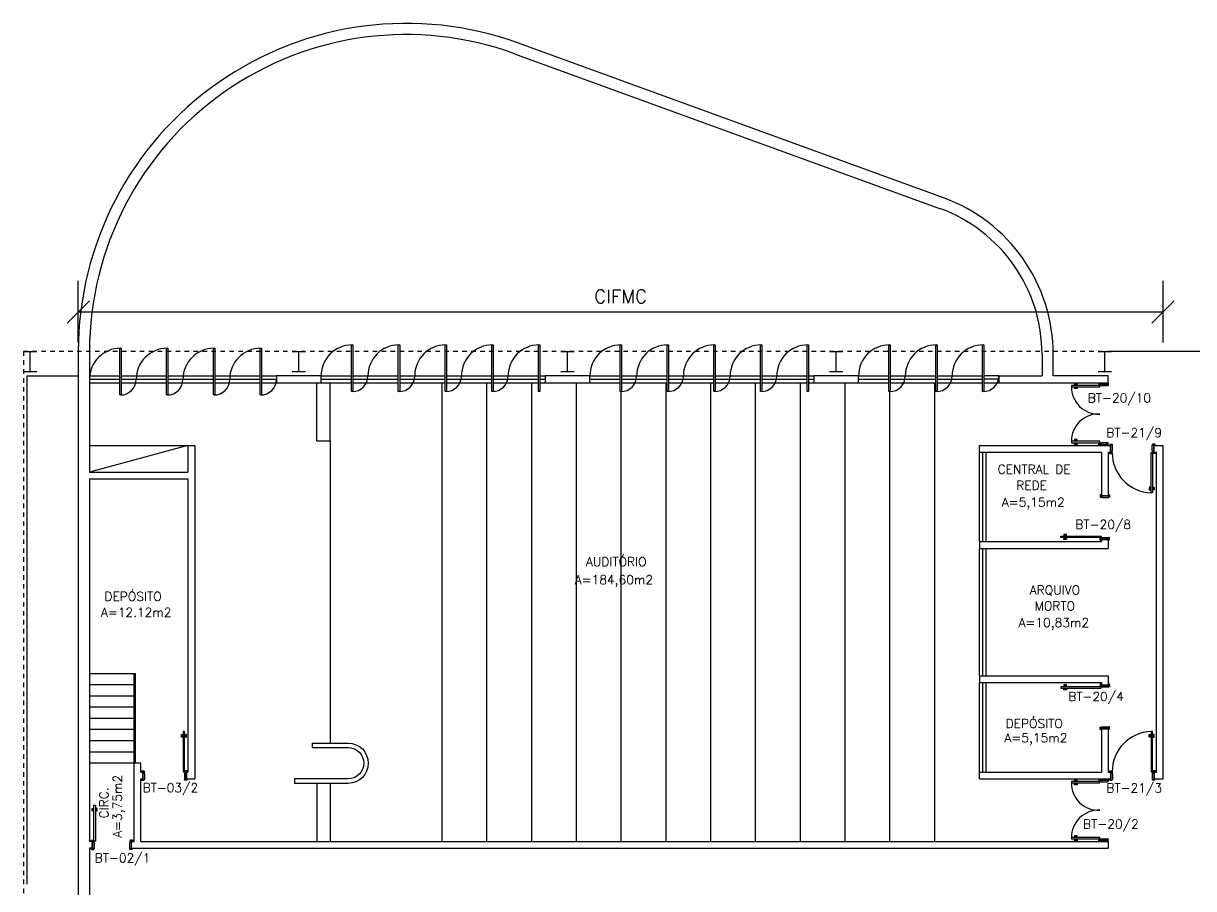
# Model space of a CAD drawing. Extents: x -33.4 to 46.7, y 3.2 to 48.6.
# Drawn here: x -31.75 to -5.62, y 29.24 to 48.56 of the extents above; entities that cross this region are included whole.
import ezdxf

# ---------------------------------------------------------------- set-up
doc = ezdxf.new("R2010")
doc.units = 0
doc.header["$LTSCALE"] = 0.01
doc.header["$MEASUREMENT"] = 0
doc.header["$PDMODE"] = 34
doc.linetypes.add('DASHED', pattern=[0.75, 0.5, -0.25])
doc.linetypes.add('HIDDEN', pattern=[0.375, 0.25, -0.125])
doc.layers.get('0').update_dxf_attribs({"linetype": 'CONTINUOUS'})
doc.layers.get('Defpoints').update_dxf_attribs({"linetype": 'CONTINUOUS'})
for name, color, linetype in [('1', 1, 'CONTINUOUS'), ('2', 2, 'CONTINUOUS'), ('3', 2, 'CONTINUOUS'), ('ALV', 2, 'CONTINUOUS'), ('AREA', 2, 'CONTINUOUS'), ('ENDEREÇO_NOVO', 2, 'CONTINUOUS'), ('ESTR', 9, 'CONTINUOUS'), ('PISO', 1, 'CONTINUOUS'), ('PROJ', 1, 'HIDDEN'), ('SOLEIRA', 1, 'CONTINUOUS'), ('TEXTO', 2, 'CONTINUOUS')]:
    doc.layers.add(name, color=color, linetype=linetype)
doc.styles.add('UNB-100', font='simplex.shx', dxfattribs={"height": 0.2})
doc.styles.add('UNB1-100', font='simplex.shx', dxfattribs={"height": 0.3})
doc.dimstyles.new('1-600', dxfattribs={"dimtxt": 0.3, "dimasz": 0.5, "dimexe": 0.7, "dimexo": 0.2, "dimgap": 0.2, "dimtad": 1, "dimdec": 0, "dimzin": 4, "dimdsep": 46, "dimlunit": 6, "dimtxsty": 'UNB1-100', "dimblk": 'OBLIQUE', "dimcen": 0, "dimclrd": 2, "dimclre": 2, "dimclrt": 2, "dimadec": 0, "dimazin": 0, "dimtfac": 1, "dimtdec": 0, "dimtmove": 2, "dimatfit": 3, "dimldrblk": 'NONE', "dimfxl": 0, "dimtolj": 1, "dimtzin": 0, "dimarcsym": 0})

# ---------------------------------------------------------------- blocks, each defined once
blk = doc.blocks.new('PILAR')
at = {"layer": 'ALV'}
for p, q in [((-0.15, 0.225), (0.15, 0.225)), ((0, 0.225), (0, -0.225)), ((-0.15, -0.225), (0.15, -0.225))]:
    blk.add_line(p, q, dxfattribs=at)
blk = doc.blocks.new('PORTA-80')
for p, q in [((-88.2, 89), (-85.9, 89)), ((-88.2, 83.5), (-88.2, 89)), ((-85.9, 83.5), (-88.2, 83.5)), ((-85.9, 89), (-85.9, 83.5)), ((-84, 16), (-84, 96)), ((-84, 96), (-81, 96)), ((-81, 96), (-81, 16)), ((-76.8, 89), (-79.1, 89)), ((-79.1, 89), (-79.1, 83.5)), ((-79.1, 83.5), (-76.8, 83.5)), ((-76.8, 83.5), (-76.8, 89)), ((-90, 18), (-84.5, 18)), ((-90, 18), (-90, 16)), ((-90, 16), (-84, 16)), ((-87, 16), (-87, -1)), ((-84.5, 18), (-84.5, 16)), ((-81, 16), (-84, 16)), ((-84, 16), (-84, 12)), ((-84, 12), (-83.5, 12)), ((-83.5, 12), (-83.5, 7.5)), ((-83.5, 7.5), (-83.5, -1)), ((-4.5, 12), (-4.5, 7.5)), ((-4, 12), (-4.5, 12)), ((-4.5, 7.5), (-4.5, -1)), ((2, 16), (-4, 16)), ((-4, 16), (-4, 12)), ((2, 18), (-3.5, 18)), ((-3.5, 18), (-3.5, 16)), ((-1, 16), (-1, -1)), ((2, 18), (2, 16)), ((-89.5, -1), (-83.5, -1)), ((-89.5, -3), (-89.5, -1)), ((-89.5, -3), (-84, -3)), ((-84, -3), (-84, -1)), ((1.5, -1), (-4.5, -1)), ((1.5, -1), (-4.5, -1)), ((-4, -3), (-4, -1)), ((1.5, -3), (-4, -3)), ((1.5, -3), (1.5, -1))]:
    blk.add_line(p, q)
blk = doc.blocks.new('PORTA-90')
for p, q in [((-98.2, 84), (-95.9, 84)), ((-98.2, 78.5), (-98.2, 84)), ((-95.9, 78.5), (-98.2, 78.5)), ((-95.9, 84), (-95.9, 78.5)), ((-94, 1), (-94, 91)), ((-94, 91), (-91, 91)), ((-91, 91), (-91, 1)), ((-86.8, 84), (-89.1, 84)), ((-89.1, 84), (-89.1, 78.5)), ((-89.1, 78.5), (-86.8, 78.5)), ((-86.8, 78.5), (-86.8, 84)), ((-100, 3), (-100, 1)), ((-100, 3), (-94.5, 3)), ((-100, 1), (-94, 1)), ((-97, 1), (-97, -16)), ((-94.5, 3), (-94.5, 1)), ((-94, 1), (-94, -3)), ((-91, 1), (-94, 1)), ((2, 1), (-4, 1)), ((-4, 1), (-4, -3)), ((2, 3), (-3.5, 3)), ((-3.5, 3), (-3.5, 1)), ((-1, 1), (-1, -16)), ((2, 3), (2, 1)), ((-99.5, -18), (-99.5, -16)), ((-99.5, -16), (-93.5, -16)), ((-99.5, -18), (-94, -18)), ((-94, -3), (-93.5, -3)), ((-94, -18), (-94, -16)), ((-93.5, -3), (-93.5, -7.5)), ((-93.5, -7.5), (-93.5, -16)), ((-4.5, -3), (-4.5, -7.5)), ((-4, -3), (-4.5, -3)), ((-4.5, -7.5), (-4.5, -16)), ((1.5, -16), (-4.5, -16)), ((1.5, -16), (-4.5, -16)), ((-4, -18), (-4, -16)), ((1.5, -18), (-4, -18)), ((1.5, -18), (1.5, -16))]:
    blk.add_line(p, q)
blk = doc.blocks.new('_Oblique')
at = {"color": 0, "linetype": 'ByBlock', "lineweight": -2}
blk.add_line((-0.5, -0.5), (0.5, 0.5), dxfattribs=at)
blk = doc.blocks.new('*D16')
at = {"layer": 'AREA', "color": 2, "lineweight": -2}
for p, q in [((-30.522, 41.436), (-30.522, 42.813)), ((-6.297, 41.436), (-6.297, 42.813)), ((-6.297, 42.113), (-30.522, 42.113))]:
    blk.add_line(p, q, dxfattribs=at)
at = {"layer": 'Defpoints', "color": 0}
for p in [(-30.522, 42.113), (-30.522, 41.236), (-6.297, 41.236)]:
    blk.add_point(p, dxfattribs=at)
at = {"layer": 'AREA', "color": 2, "lineweight": -2, "xscale": 0.5, "yscale": 0.5, "zscale": 0.5, "rotation": 180}
blk.add_blockref('_Oblique', (-30.522, 42.113), dxfattribs=at)
at = {"layer": 'AREA', "color": 2, "lineweight": -2, "xscale": 0.5, "yscale": 0.5, "zscale": 0.5}
blk.add_blockref('_Oblique', (-6.297, 42.113), dxfattribs=at)
at = {"layer": 'AREA', "color": 2, "insert": (-18.41, 42.463), "char_height": 0.3, "attachment_point": 5, "style": 'UNB1-100'}
blk.add_mtext('\\A1;CIFMC', dxfattribs=at)
blk = doc.blocks.new('_NONE')
at = {"color": 0, "linetype": 'ByBlock'}
blk.add_circle((0, 0), 0.25, dxfattribs=at)

msp = doc.modelspace()

# ---------------------------------------------------------------- linework, layer by layer
at = {"layer": '1'}
for p, q in [((-30.272, 40.686), (-29.594, 40.686)), ((-30.272, 40.611), (-29.594, 40.611)), ((-30.272, 40.536), (-29.594, 40.536)), ((-29.564, 40.686), (-28.55, 40.686)), ((-29.564, 40.611), (-28.55, 40.611)), ((-29.564, 40.536), (-28.55, 40.536)), ((-28.52, 40.686), (-27.506, 40.686)), ((-28.52, 40.611), (-27.506, 40.611)), ((-28.52, 40.536), (-27.506, 40.536)), ((-27.476, 40.686), (-26.462, 40.686)), ((-27.476, 40.611), (-26.462, 40.611)), ((-27.476, 40.536), (-26.462, 40.536)), ((-26.432, 40.686), (-26.097, 40.686)), ((-26.432, 40.611), (-26.097, 40.611)), ((-26.432, 40.536), (-26.097, 40.536)), ((-25.197, 39.236), (-25.197, 40.536)), ((-25.097, 40.686), (-24.419, 40.686)), ((-25.097, 40.611), (-24.419, 40.611)), ((-25.097, 40.536), (-24.419, 40.536)), ((-24.897, 39.236), (-24.897, 40.536)), ((-24.389, 40.686), (-23.375, 40.686)), ((-24.389, 40.611), (-23.375, 40.611)), ((-24.389, 40.536), (-23.375, 40.536)), ((-23.345, 40.686), (-22.331, 40.686)), ((-23.345, 40.611), (-22.331, 40.611)), ((-23.345, 40.536), (-22.331, 40.536)), ((-22.397, 30.286), (-22.397, 40.536)), ((-22.301, 40.686), (-21.287, 40.686)), ((-22.301, 40.611), (-21.287, 40.611)), ((-22.301, 40.536), (-21.287, 40.536)), ((-21.397, 30.286), (-21.397, 40.536)), ((-21.257, 40.686), (-20.244, 40.686)), ((-21.257, 40.611), (-20.244, 40.611)), ((-21.257, 40.536), (-20.244, 40.536)), ((-20.397, 30.286), (-20.397, 40.536)), ((-20.214, 40.686), (-20.097, 40.686)), ((-20.214, 40.611), (-20.097, 40.611)), ((-20.214, 40.536), (-20.097, 40.536)), ((-19.397, 30.286), (-19.397, 40.536)), ((-19.097, 40.686), (-18.419, 40.686)), ((-19.097, 40.611), (-18.419, 40.611)), ((-19.097, 40.536), (-18.419, 40.536)), ((-18.389, 40.686), (-17.375, 40.686)), ((-18.389, 40.611), (-17.375, 40.611)), ((-18.389, 40.536), (-17.375, 40.536)), ((-17.397, 30.286), (-17.397, 40.536)), ((-17.345, 40.686), (-16.331, 40.686)), ((-17.345, 40.611), (-16.331, 40.611)), ((-17.345, 40.536), (-16.331, 40.536)), ((-16.397, 30.286), (-16.397, 40.536)), ((-16.301, 40.686), (-15.287, 40.686)), ((-16.301, 40.611), (-15.287, 40.611)), ((-16.301, 40.536), (-15.287, 40.536)), ((-15.397, 30.286), (-15.397, 40.536)), ((-15.257, 40.686), (-14.244, 40.686)), ((-15.257, 40.611), (-14.244, 40.611)), ((-15.257, 40.536), (-14.244, 40.536)), ((-14.397, 30.286), (-14.397, 40.536)), ((-14.214, 40.686), (-14.097, 40.686)), ((-14.214, 40.611), (-14.097, 40.611)), ((-14.214, 40.536), (-14.097, 40.536)), ((-13.397, 30.286), (-13.397, 40.536)), ((-13.097, 40.686), (-12.419, 40.686)), ((-13.097, 40.611), (-12.419, 40.611)), ((-13.097, 40.536), (-12.419, 40.536)), ((-12.389, 40.686), (-11.375, 40.686)), ((-12.389, 40.611), (-11.375, 40.611)), ((-12.389, 40.536), (-11.375, 40.536)), ((-11.397, 30.286), (-11.397, 40.536)), ((-11.345, 40.686), (-10.331, 40.686)), ((-11.345, 40.611), (-10.331, 40.611)), ((-11.345, 40.536), (-10.331, 40.536)), ((-9.966, 40.686), (-10.301, 40.686)), ((-9.966, 40.611), (-10.301, 40.611)), ((-18.397, 30.286), (-18.397, 40.336)), ((-12.397, 30.286), (-12.397, 40.336)), ((-25.197, 39.236), (-24.897, 39.236)), ((-24.897, 39.236), (-24.897, 32.486)), ((-28.072, 39.136), (-30.272, 38.536)), ((-25.197, 31.586), (-25.197, 30.286)), ((-24.897, 31.586), (-24.897, 30.286))]:
    msp.add_line(p, q, dxfattribs=at)
for centre, radius, start, end in [((-29.579, 40.611), 0.694, 90, 180), ((-28.535, 40.611), 0.694, 90, 180), ((-27.491, 40.611), 0.694, 90, 180), ((-26.447, 40.611), 0.694, 90, 180), ((-24.404, 40.686), 0.694, 90, 180), ((-23.36, 40.686), 0.694, 90, 180), ((-22.316, 40.686), 0.694, 90, 180), ((-21.272, 40.686), 0.694, 90, 180), ((-20.229, 40.686), 0.694, 90, 180), ((-18.404, 40.686), 0.694, 90, 180), ((-17.36, 40.686), 0.694, 90, 180), ((-16.316, 40.686), 0.694, 90, 180), ((-15.272, 40.686), 0.694, 90, 180), ((-14.229, 40.686), 0.694, 90, 180), ((-12.404, 40.686), 0.694, 90, 180), ((-11.36, 40.686), 0.694, 90, 180), ((-10.316, 40.686), 0.694, 90, 180), ((-29.579, 40.611), 0.35, 270, 0), ((-28.535, 40.611), 0.35, 270, 0), ((-27.491, 40.611), 0.35, 270, 0), ((-26.447, 40.611), 0.35, 270, 0), ((-24.404, 40.686), 0.35, 270, 0), ((-23.36, 40.686), 0.35, 270, 0), ((-22.316, 40.686), 0.35, 270, 0), ((-21.272, 40.686), 0.35, 270, 0), ((-18.404, 40.686), 0.35, 270, 0), ((-17.36, 40.686), 0.35, 270, 0), ((-16.316, 40.686), 0.35, 270, 0), ((-15.272, 40.686), 0.35, 270, 0), ((-12.404, 40.686), 0.35, 270, 0), ((-11.36, 40.686), 0.35, 270, 0), ((-10.316, 40.686), 0.35, 270, 0)]:
    msp.add_arc(centre, radius, start, end, dxfattribs=at)
at = {"layer": '2'}
for p, q in [((-30.272, 39.136), (-28.072, 39.136)), ((-10.397, 36.986), (-10.397, 38.986)), ((-10.322, 36.986), (-10.322, 38.986)), ((-10.247, 36.986), (-10.247, 38.986)), ((-10.397, 33.986), (-10.397, 36.836)), ((-10.322, 33.986), (-10.322, 36.836)), ((-10.247, 33.986), (-10.247, 36.836)), ((-10.397, 31.836), (-10.397, 33.836)), ((-10.322, 31.836), (-10.322, 33.836)), ((-10.247, 31.836), (-10.247, 33.836)), ((-25.297, 32.486), (-25.297, 32.386)), ((-25.697, 31.686), (-25.697, 31.586))]:
    msp.add_line(p, q, dxfattribs=at)
for points in [[(-25.297, 32.486), (-24.497, 32.486, -1), (-24.497, 31.586), (-25.697, 31.586)], [(-25.297, 32.386), (-24.497, 32.386, -1), (-24.497, 31.686), (-25.697, 31.686)]]:
    msp.add_lwpolyline(points, format="xyb", dxfattribs=at)
at = {"layer": '3'}
for p, q in [((-8.272, 40.518), (-8.272, 40.495)), ((-8.217, 40.518), (-8.272, 40.518)), ((-8.217, 40.495), (-8.217, 40.518)), ((-7.732, 40.536), (-7.712, 40.536)), ((-7.732, 40.536), (-7.732, 40.481)), ((-7.712, 40.536), (-7.712, 40.476)), ((-7.712, 40.506), (-7.542, 40.506)), ((-7.522, 40.531), (-7.542, 40.531)), ((-7.542, 40.531), (-7.542, 40.471)), ((-7.522, 40.531), (-7.522, 40.476)), ((-7.712, 40.476), (-8.342, 40.476)), ((-8.342, 40.476), (-8.342, 40.446)), ((-8.342, 40.446), (-7.712, 40.446)), ((-8.272, 40.495), (-8.217, 40.495)), ((-8.272, 40.404), (-8.272, 40.427)), ((-8.272, 40.427), (-8.217, 40.427)), ((-8.217, 40.404), (-8.272, 40.404)), ((-8.217, 40.427), (-8.217, 40.404)), ((-7.732, 40.481), (-7.712, 40.481)), ((-7.712, 40.476), (-7.672, 40.476)), ((-7.712, 40.446), (-7.712, 40.476)), ((-7.672, 40.476), (-7.672, 40.471)), ((-7.672, 40.471), (-7.627, 40.471)), ((-7.627, 40.471), (-7.542, 40.471)), ((-7.522, 40.476), (-7.542, 40.476)), ((-8.342, 39.226), (-8.342, 39.196)), ((-7.712, 39.226), (-8.342, 39.226)), ((-8.272, 39.268), (-8.272, 39.245)), ((-8.217, 39.268), (-8.272, 39.268)), ((-8.272, 39.245), (-8.217, 39.245)), ((-8.217, 39.245), (-8.217, 39.268)), ((-7.712, 39.196), (-7.712, 39.226)), ((-7.672, 39.201), (-7.627, 39.201)), ((-7.672, 39.196), (-7.672, 39.201)), ((-7.627, 39.201), (-7.542, 39.201)), ((-7.542, 39.141), (-7.542, 39.201)), ((-7.542, 39.141), (-7.542, 39.201)), ((-8.342, 39.196), (-7.712, 39.196)), ((-8.272, 39.154), (-8.272, 39.177)), ((-8.272, 39.177), (-8.217, 39.177)), ((-8.217, 39.154), (-8.272, 39.154)), ((-8.217, 39.177), (-8.217, 39.154)), ((-7.732, 39.136), (-7.732, 39.191)), ((-7.732, 39.191), (-7.712, 39.191)), ((-7.732, 39.136), (-7.712, 39.136)), ((-7.712, 39.136), (-7.712, 39.196)), ((-7.712, 39.196), (-7.672, 39.196)), ((-7.712, 39.166), (-7.542, 39.166)), ((-7.522, 39.196), (-7.542, 39.196)), ((-7.522, 39.141), (-7.542, 39.141)), ((-7.522, 39.141), (-7.522, 39.196)), ((-7.712, 31.626), (-8.342, 31.626)), ((-8.342, 31.626), (-8.342, 31.596)), ((-8.217, 31.668), (-8.272, 31.668)), ((-8.272, 31.668), (-8.272, 31.645)), ((-8.272, 31.645), (-8.217, 31.645)), ((-8.217, 31.645), (-8.217, 31.668)), ((-7.732, 31.686), (-7.732, 31.631)), ((-7.732, 31.686), (-7.712, 31.686)), ((-7.732, 31.631), (-7.712, 31.631)), ((-7.712, 31.686), (-7.712, 31.626)), ((-7.712, 31.656), (-7.542, 31.656)), ((-7.712, 31.596), (-7.712, 31.626)), ((-7.712, 31.626), (-7.672, 31.626)), ((-7.672, 31.626), (-7.672, 31.621)), ((-7.672, 31.621), (-7.627, 31.621)), ((-7.627, 31.621), (-7.542, 31.621)), ((-7.542, 31.681), (-7.542, 31.621)), ((-7.522, 31.681), (-7.542, 31.681)), ((-7.522, 31.626), (-7.542, 31.626)), ((-7.522, 31.681), (-7.522, 31.626)), ((-8.342, 31.596), (-7.712, 31.596)), ((-8.272, 31.577), (-8.217, 31.577)), ((-8.272, 31.554), (-8.272, 31.577)), ((-8.217, 31.554), (-8.272, 31.554)), ((-8.217, 31.577), (-8.217, 31.554)), ((-7.712, 30.376), (-8.342, 30.376)), ((-8.342, 30.376), (-8.342, 30.346)), ((-8.342, 30.346), (-7.712, 30.346)), ((-8.272, 30.418), (-8.272, 30.395)), ((-8.217, 30.418), (-8.272, 30.418)), ((-8.272, 30.395), (-8.217, 30.395)), ((-8.272, 30.304), (-8.272, 30.327)), ((-8.272, 30.327), (-8.217, 30.327)), ((-8.217, 30.395), (-8.217, 30.418)), ((-8.217, 30.327), (-8.217, 30.304)), ((-7.732, 30.286), (-7.732, 30.341)), ((-7.732, 30.341), (-7.712, 30.341)), ((-7.712, 30.346), (-7.712, 30.376)), ((-7.712, 30.286), (-7.712, 30.346)), ((-7.712, 30.346), (-7.672, 30.346)), ((-7.712, 30.316), (-7.542, 30.316)), ((-7.672, 30.351), (-7.627, 30.351)), ((-7.672, 30.346), (-7.672, 30.351)), ((-7.627, 30.351), (-7.542, 30.351)), ((-7.542, 30.291), (-7.542, 30.351)), ((-7.542, 30.291), (-7.542, 30.351)), ((-7.522, 30.346), (-7.542, 30.346)), ((-7.522, 30.291), (-7.522, 30.346)), ((-8.217, 30.304), (-8.272, 30.304)), ((-7.732, 30.286), (-7.712, 30.286)), ((-7.522, 30.291), (-7.542, 30.291))]:
    msp.add_line(p, q, dxfattribs=at)
for points in [[(-29.594, 40.261), (-29.594, 41.305), (-29.564, 41.305), (-29.564, 40.261)], [(-28.55, 40.261), (-28.55, 41.305), (-28.52, 41.305), (-28.52, 40.261)], [(-27.506, 40.261), (-27.506, 41.305), (-27.476, 41.305), (-27.476, 40.261)], [(-26.462, 40.261), (-26.462, 41.305), (-26.432, 41.305), (-26.432, 40.261)], [(-24.419, 40.336), (-24.419, 41.38), (-24.389, 41.38), (-24.389, 40.336)], [(-23.375, 40.336), (-23.375, 41.38), (-23.345, 41.38), (-23.345, 40.336)], [(-22.331, 40.336), (-22.331, 41.38), (-22.301, 41.38), (-22.301, 40.336)], [(-21.287, 40.336), (-21.287, 41.38), (-21.257, 41.38), (-21.257, 40.336)], [(-20.244, 40.336), (-20.244, 41.38), (-20.214, 41.38), (-20.214, 40.336)], [(-18.419, 40.336), (-18.419, 41.38), (-18.389, 41.38), (-18.389, 40.336)], [(-17.375, 40.336), (-17.375, 41.38), (-17.345, 41.38), (-17.345, 40.336)], [(-16.331, 40.336), (-16.331, 41.38), (-16.301, 41.38), (-16.301, 40.336)], [(-15.287, 40.336), (-15.287, 41.38), (-15.257, 41.38), (-15.257, 40.336)], [(-14.244, 40.336), (-14.244, 41.38), (-14.214, 41.38), (-14.214, 40.336)], [(-12.419, 40.336), (-12.419, 41.38), (-12.389, 41.38), (-12.389, 40.336)], [(-11.375, 40.336), (-11.375, 41.38), (-11.345, 41.38), (-11.345, 40.336)], [(-10.331, 40.336), (-10.331, 41.38), (-10.301, 41.38), (-10.301, 40.336)]]:
    msp.add_lwpolyline(points, close=True, dxfattribs=at)
at = {"layer": 'ALV'}
for p, q in [((-20.778, 47.884), (-11.287, 44.43)), ((-30.272, 41.236), (-30.272, 38.536)), ((-9, 41.164), (-9, 40.686)), ((-9.966, 40.686), (-9, 40.686)), ((-9.966, 40.686), (-9.966, 40.536)), ((-28.072, 39.136), (-28.072, 38.536)), ((-28.072, 39.136), (-27.922, 39.136)), ((-27.922, 39.136), (-27.922, 31.686)), ((-10.397, 39.136), (-7.475, 39.136)), ((-10.397, 38.986), (-10.397, 39.136)), ((-10.397, 38.986), (-7.672, 38.986)), ((-7.672, 38.986), (-7.672, 38.016)), ((-7.522, 38.986), (-7.522, 38.016)), ((-7.522, 38.986), (-7.475, 38.986)), ((-7.475, 38.986), (-7.475, 39.136)), ((-6.495, 38.986), (-6.495, 39.136)), ((-6.495, 39.136), (-6.297, 39.136)), ((-6.495, 38.986), (-6.447, 38.986)), ((-6.447, 36.986), (-6.447, 38.986)), ((-6.297, 31.686), (-6.297, 39.136)), ((-30.272, 38.536), (-28.072, 38.536)), ((-30.272, 38.386), (-28.072, 38.386)), ((-30.272, 38.386), (-30.272, 30.286)), ((-28.072, 38.386), (-28.072, 31.836)), ((-7.672, 38.016), (-7.522, 38.016)), ((-10.397, 36.986), (-7.672, 36.986)), ((-10.397, 36.986), (-10.397, 36.836)), ((-7.672, 37.036), (-7.522, 37.036)), ((-7.672, 37.036), (-7.672, 36.986)), ((-7.522, 37.036), (-7.522, 36.836)), ((-6.447, 31.836), (-6.447, 36.986)), ((-10.397, 36.836), (-7.522, 36.836)), ((-29.242, 34.036), (-30.272, 34.036)), ((-29.272, 32.036), (-29.272, 34.036)), ((-29.242, 32.036), (-29.242, 34.036)), ((-10.397, 33.986), (-7.522, 33.986)), ((-10.397, 33.986), (-10.397, 33.836)), ((-7.522, 33.986), (-7.522, 33.786)), ((-29.272, 33.786), (-30.272, 33.786)), ((-10.397, 33.836), (-7.672, 33.836)), ((-7.672, 33.836), (-7.672, 33.786)), ((-7.672, 33.786), (-7.522, 33.786)), ((-29.272, 33.536), (-30.272, 33.536)), ((-29.272, 33.286), (-30.272, 33.286)), ((-29.272, 33.036), (-30.272, 33.036)), ((-29.272, 32.786), (-30.272, 32.786)), ((-7.672, 32.806), (-7.522, 32.806)), ((-7.672, 32.806), (-7.672, 31.836)), ((-7.522, 32.806), (-7.522, 31.836)), ((-29.272, 32.536), (-30.272, 32.536)), ((-29.272, 32.286), (-30.272, 32.286)), ((-29.272, 32.036), (-30.272, 32.036)), ((-29.272, 30.286), (-29.272, 32.036)), ((-29.122, 32.036), (-29.272, 32.036)), ((-29.122, 31.836), (-29.122, 32.036)), ((-29.122, 31.836), (-29.087, 31.836)), ((-29.122, 31.686), (-29.087, 31.686)), ((-29.122, 30.286), (-29.122, 31.686)), ((-29.087, 31.836), (-29.087, 31.686)), ((-28.107, 31.836), (-28.107, 31.686)), ((-28.107, 31.836), (-28.072, 31.836)), ((-28.107, 31.686), (-27.922, 31.686)), ((-10.397, 31.836), (-7.672, 31.836)), ((-10.397, 31.686), (-10.397, 31.836)), ((-10.397, 31.686), (-7.475, 31.686)), ((-7.522, 31.836), (-7.475, 31.836)), ((-7.475, 31.836), (-7.475, 31.686)), ((-6.495, 31.836), (-6.495, 31.686)), ((-6.495, 31.836), (-6.447, 31.836)), ((-6.495, 31.686), (-6.297, 31.686)), ((-30.212, 30.286), (-30.272, 30.286)), ((-30.212, 30.136), (-30.272, 30.136)), ((-30.272, 30.136), (-30.272, 8.011)), ((-30.212, 30.136), (-30.212, 30.286)), ((-29.332, 30.136), (-29.332, 30.286)), ((-29.332, 30.286), (-29.272, 30.286)), ((-29.332, 30.136), (-7.522, 30.136)), ((-29.122, 30.286), (-7.522, 30.286)), ((-7.522, 30.286), (-7.522, 30.136))]:
    msp.add_line(p, q, dxfattribs=at)
msp.add_lwpolyline([(-10.301, 40.536), (-9.966, 40.536), (-7.522, 40.536), (-7.522, 40.686), (-8.75, 40.686), (-8.75, 41.164, 0.315299), (-11.201, 44.665), (-20.692, 48.119, 0.520567), (-30.522, 41.236), (-30.522, 8.011)], format="xyb", dxfattribs=at)
for points in [[(-26.097, 40.686), (-26.097, 40.536), (-25.097, 40.536), (-25.097, 40.686)], [(-20.097, 40.686), (-20.097, 40.536), (-19.097, 40.536), (-19.097, 40.686)], [(-14.097, 40.686), (-14.097, 40.536), (-13.097, 40.536), (-13.097, 40.686)]]:
    msp.add_lwpolyline(points, close=True, dxfattribs=at)
for centre, radius, start, end in [((-23.197, 41.236), 7.075, 70, 180), ((-12.475, 41.164), 3.475, 0, 70)]:
    msp.add_arc(centre, radius, start, end, dxfattribs=at)
at = {"layer": 'PISO'}
for q in [(-30.522, 40.686), (-31.672, 29.336)]:
    msp.add_line((-31.672, 40.686), q, dxfattribs=at)
msp.add_lwpolyline([(46.403, 41.236), (10.553, 41.236), (10.553, 41.236), (10.553, 41.236), (10.553, 41.236), (-7.447, 41.236)], dxfattribs=at)
at = {"layer": 'PROJ', "linetype": 'DASHED'}
msp.add_lwpolyline([(-31.747, 4.786), (46.553, 4.786), (46.552, 17.257), (16.553, 17.236), (16.553, 28.786), (46.553, 28.786), (46.553, 41.236), (-31.747, 41.236), (-31.747, 28.786), (10.253, 28.786), (10.253, 17.236), (-31.747, 17.236)], close=True, dxfattribs=at)
at = {"layer": 'SOLEIRA'}
for centre, radius, start, end in [((-7.745, 40.432), 0.597, 178.6941, 273.154), ((-7.745, 39.239), 0.597, 86.846, 181.3059), ((-6.535, 38.976), 0.9, 180, 268.0908), ((-6.535, 31.846), 0.9, 91.9092, 180), ((-7.745, 31.582), 0.597, 178.6941, 273.154), ((-7.745, 30.389), 0.597, 86.846, 181.3059)]:
    msp.add_arc(centre, radius, start, end, dxfattribs=at)

# ---------------------------------------------------------------- block references
at = {"layer": '3', "yscale": 0.01, "zscale": 0.01}
for p, xscale, rotation in [((-7.475, 38.986), 0.01, 180), ((-7.672, 38.016), 0.01, 90), ((-7.672, 32.806), -0.01, 90)]:
    msp.add_blockref('PORTA-90', p, dxfattribs=dict(at, xscale=xscale, rotation=rotation))
for name, p, xscale in [('PORTA-90', (-29.087, 31.836), -0.01), ('PORTA-90', (-7.475, 31.836), -0.01), ('PORTA-80', (-29.331, 30.136), 0.01)]:
    msp.add_blockref(name, p, dxfattribs=dict(at, xscale=xscale))
at = {"layer": 'ALV', "xscale": -1, "rotation": 180}
for p in [(-25.597, 41.011), (-19.597, 41.011), (-13.597, 41.011)]:
    msp.add_blockref('PILAR', p, dxfattribs=at)
at = {"layer": 'ESTR', "xscale": -1, "rotation": 180}
for p in [(-31.597, 41.011), (-7.597, 41.011)]:
    msp.add_blockref('PILAR', p, dxfattribs=at)

# ---------------------------------------------------------------- texts
at = {"layer": 'AREA', "style": 'UNB-100'}
for s, p in [('A=5,15m2', (-9.898, 37.767)), ('A=184,60m2', (-19.435, 36.034)), ('A=12.12m2', (-30.017, 35.307)), ('A=10,83m2', (-9.525, 35.077)), ('A=5,15m2', (-9.839, 32.503))]:
    msp.add_text(s, height=0.2, dxfattribs=at).set_placement(p)
msp.add_text('A=3,75m2', height=0.2, rotation=90, dxfattribs=at).set_placement((-29.547, 30.371))
at = {"layer": 'ENDEREÇO_NOVO', "color": 10, "style": 'UNB-100'}
for s, p in [('BT-20/10', (-7.979, 40.095)), ('BT-20/8', (-8.256, 37.269)), ('BT-20/4', (-8.415, 33.427)), ('BT-20/2', (-8.084, 30.579))]:
    msp.add_text(s, height=0.2, dxfattribs=at).set_placement(p)
at = {"layer": 'ENDEREÇO_NOVO', "style": 'UNB-100'}
for s, p in [('BT-21/9', (-7.565, 39.32)), ('BT-03/2', (-29.087, 31.389)), ('BT-21/3', (-7.565, 31.384)), ('BT-02/1', (-30.156, 29.821))]:
    msp.add_text(s, height=0.2, dxfattribs=at).set_placement(p)
at = {"layer": 'TEXTO', "style": 'UNB1-100'}
for s, p in [('CENTRAL DE', (-9.993, 38.503)), ('REDE', (-9.576, 38.144)), ('AUDITÓRIO', (-19.186, 36.437)), ('DEPÓSITO', (-29.938, 35.661)), ('ARQUIVO', (-9.274, 35.803)), ('MORTO', (-9.164, 35.45)), ('DEPÓSITO', (-9.813, 32.824))]:
    msp.add_text(s, height=0.2, dxfattribs=at).set_placement(p)
msp.add_text('CIRC.', height=0.2, rotation=90, dxfattribs=at).set_placement((-29.85, 30.803))

# ---------------------------------------------------------------- dimensions: what is measured, and where the dimension line sits
at = {"layer": 'AREA'}
dim = msp.add_linear_dim(base=(-30.522, 42.113), p1=(-6.297, 41.236), p2=(-30.522, 41.236), text='CIFMC', dimstyle='1-600', dxfattribs=at)
dim.commit()
dim.dimension.update_dxf_attribs({"geometry": '*D16', "text_midpoint": (-18.41, 42.463)})

doc.saveas('drawing.dxf')
